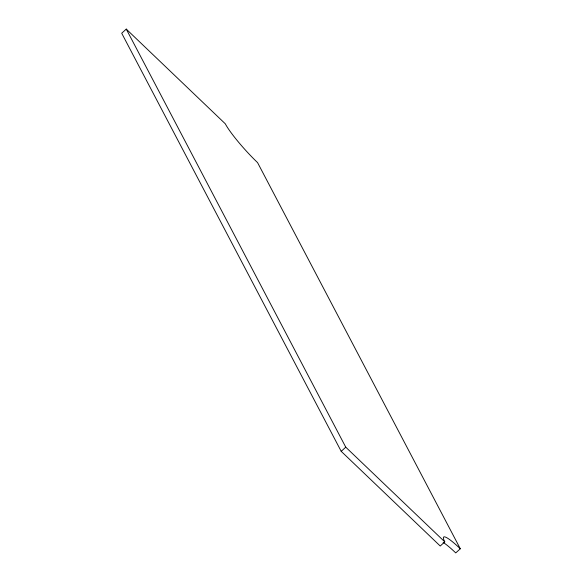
<?xml version="1.0" encoding="UTF-8"?>
<svg xmlns="http://www.w3.org/2000/svg" width="582" height="582" viewBox="0 0 582 582"><rect width="100%" height="100%" fill="white"/><g stroke="black" fill="none" stroke-linecap="round" stroke-linejoin="round"><path stroke-width="0.87" d="M460.304 548.768L257.571 162.618A37.321 5.093 47.9 0 1 225.285 123.791L126.265 29.1L121.696 33.232L341.197 451.326L440.225 546.018L444.793 541.878A37.321 5.093 47.9 0 1 460.304 548.768L455.735 552.9A37.321 5.093 47.9 0 0 443.142 542.424M341.197 451.326L345.766 447.187L126.265 29.1M345.766 447.187L444.793 541.878"/></g></svg>
